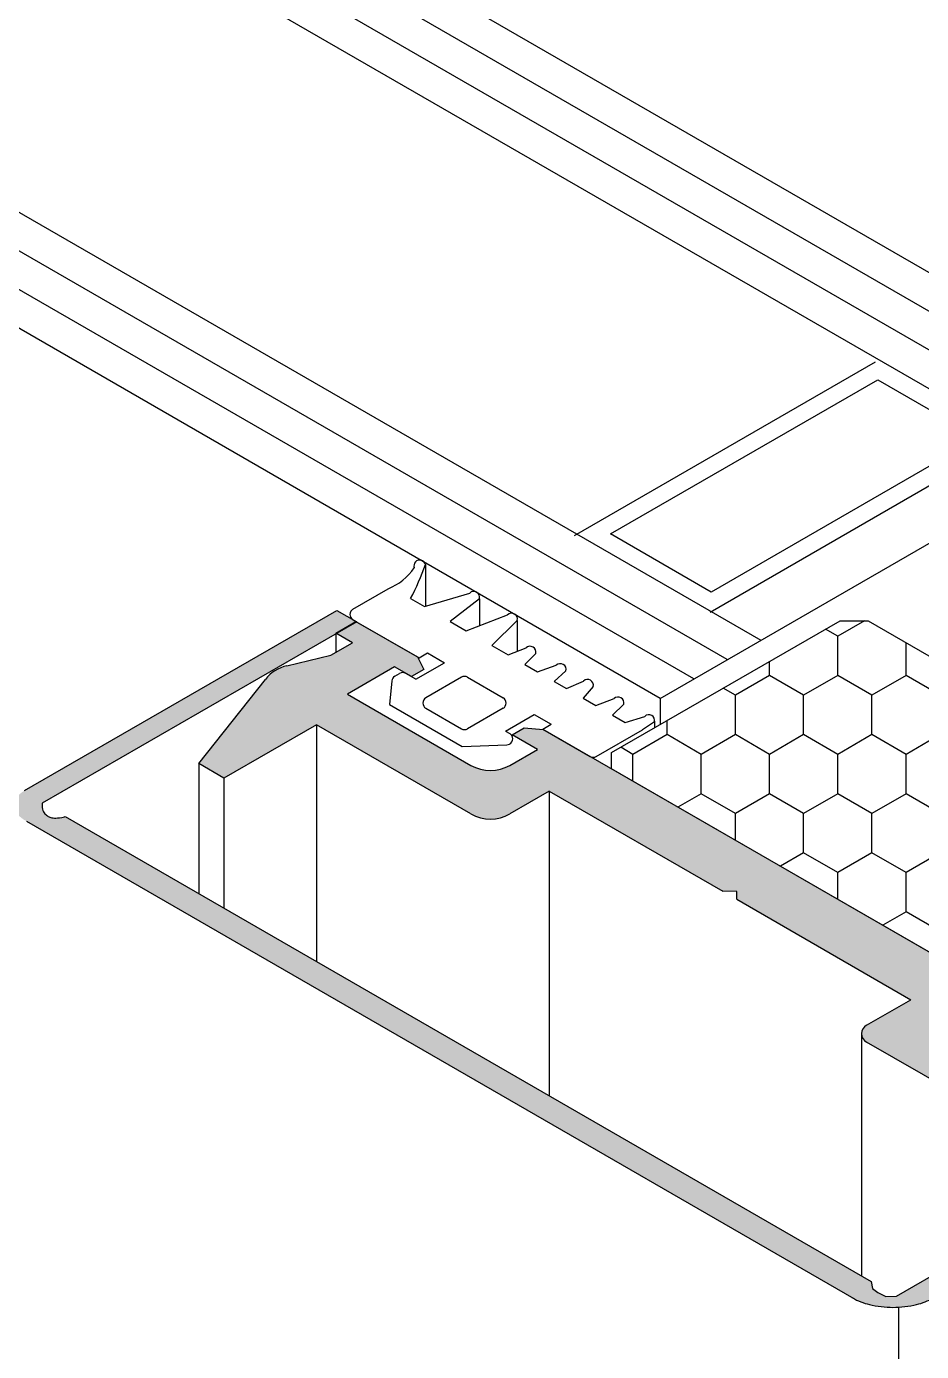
# Model space of a CAD drawing. Extents: x 0 to 4131, y -1600 to 527.
# Drawn here: x 85.59 to 99.78, y -1105.26 to -1084.24 of the extents above; entities that cross this region are included whole.
import ezdxf

# ---------------------------------------------------------------- set-up
doc = ezdxf.new("R2010")
doc.units = 0
doc.header["$LTSCALE"] = 7.5
doc.header["$MEASUREMENT"] = 0
for name, color, linetype in [('FILL', 8, 'CONTINUOUS'), ('FINE', 7, 'CONTINUOUS'), ('GOMMA', 3, 'CONTINUOUS'), ('TRATTEGGI', 140, 'CONTINUOUS'), ('VITERIA', 40, 'CONTINUOUS')]:
    doc.layers.add(name, color=color, linetype=linetype)

msp = doc.modelspace()

# ---------------------------------------------------------------- hatches: boundary and pattern name
at = {"layer": 'FILL'}
for points in [[(90.4888, -1093.8752), (90.4888, -1093.8609), (90.8086, -1093.6762), (90.7622, -1093.6495), (90.5055, -1093.5012), (85.5558, -1096.3589, 0.0998627), (85.3953, -1096.5083, 0.1568512), (85.3677, -1096.5942, 0.1568512), (85.3953, -1096.6802, 0.113381), (85.5815, -1096.8444), (98.7017, -1104.4193, 0.067322), (98.9498, -1104.5153, 0.0587519), (99.3246, -1104.5595, 0.0587519), (99.6994, -1104.5153, 0.067322), (99.9475, -1104.4193), (104.6271, -1101.7176), (104.3116, -1101.5354), (103.9493, -1101.7446), (103.9493, -1101.732), (103.8596, -1101.6802, 0.2679492), (103.7065, -1101.6802), (103.5864, -1101.7496, 0.5773503), (103.5864, -1101.8556), (103.6717, -1101.9049), (99.3803, -1104.3825), (99.2113, -1104.3876), (99.0816, -1104.3229), (98.9995, -1104.2581), (98.9804, -1104.1516), (86.2007, -1096.7732), (86.1464, -1096.7852), (86.1104, -1096.7914), (86.0652, -1096.7967), (86.0185, -1096.7959), (85.9801, -1096.7901), (85.9425, -1096.7781), (85.9108, -1096.7574), (85.8836, -1096.7337), (85.8593, -1096.7058), (85.8399, -1096.6673), (85.8305, -1096.6143), (85.8349, -1096.5621)], [(93.7766, -1095.3898), (93.4761, -1095.3675), (93.2872, -1095.4766), (93.687, -1095.7074), (93.2485, -1095.9606, -0.2679492), (92.633, -1095.9606), (90.6754, -1094.8303), (91.4216, -1094.3995), (91.6881, -1094.5533), (91.8859, -1094.4392), (91.7866, -1094.2409), (90.821, -1093.6834), (90.5012, -1093.868), (90.7553, -1094.0148), (90.4088, -1094.2148), (89.7141, -1094.3791, 0.1688001), (89.3732, -1094.596), (88.3167, -1095.9305), (88.7165, -1096.1613), (90.1823, -1095.315), (92.633, -1096.7299, 0.2679492), (93.2485, -1096.7299), (93.8736, -1096.369), (96.6248, -1097.9574), (96.8459, -1097.962), (96.8475, -1098.086), (99.6051, -1099.6781), (98.9031, -1100.0834, 0.2658047), (98.8261, -1100.2154), (98.8261, -1100.2179, 0.2658047), (98.9031, -1100.3499), (101.4307, -1101.8093), (99.9649, -1102.6556), (100.3646, -1102.8864), (102.7507, -1102.2567, 0.1756984), (103.0956, -1102.0178), (103.3363, -1101.6785), (103.6828, -1101.4785), (103.9493, -1101.6323), (104.2691, -1101.4477), (103.2197, -1100.8418), (102.9302, -1100.8359), (102.75, -1100.9399), (103.0165, -1101.0938), (102.4241, -1101.4358, -0.2679492), (102.1164, -1101.4358), (100.0048, -1100.2167), (100.7511, -1099.7858), (101.1509, -1100.0166), (101.3664, -1099.8922), (101.2684, -1099.7152)]]:
    msp.add_hatch(color=256, dxfattribs=at).paths.add_polyline_path(points)
at = {"layer": 'VITERIA'}
h = msp.add_hatch(dxfattribs=at)
h.set_pattern_fill('HONEY', color=256, scale=5, angle=90, style=0)
h.set_pattern_definition([(90, (3.72687, -1329.84906), (-0.5412659, 0.9375), [0.625, -1.25]), (210, (3.72687, -1329.84906), (-0.5412659, -0.9375), [0.625, -1.25]), (150, (3.72687, -1329.84906), (-1.0825318, 2e-09), [-1.25, 0.625])])
edge = h.paths.add_edge_path()
edge.add_ellipse((103.0757, -1095.9063), major_axis=(-0.1885, 0), ratio=0.5773503, start_angle=45, end_angle=50.58792, ccw=False)
edge.add_line((102.9424, -1095.9833), (102.5188, -1095.7387))
edge.add_ellipse((102.6225, -1095.7062), major_axis=(-0.1131, 0), ratio=0.5773503, start_angle=360, end_angle=397.78411, ccw=False)
edge.add_line((102.5185, -1095.7378), (100.6973, -1094.6863))
edge.add_ellipse((100.7566, -1094.6289), major_axis=(-0.1131, 0), ratio=0.5773503, start_angle=45, end_angle=52.21589, ccw=False)
edge.add_line((100.6766, -1094.6751), (100.2768, -1094.4443))
edge.add_line((100.2768, -1094.4443), (100.2771, -1094.4437))
edge.add_line((100.2771, -1094.4437), (98.9299, -1093.6659))
edge.add_line((98.9299, -1093.6659), (98.4867, -1093.6659))
edge.add_line((98.4867, -1093.6659), (94.8613, -1095.759))
edge.add_line((94.8613, -1095.759), (94.8613, -1096.0149))
edge.add_line((94.8613, -1096.0149), (100.2957, -1099.1524))
edge.add_line((100.2957, -1099.1524), (100.7388, -1099.1524))
edge.add_line((100.7388, -1099.1524), (104.3642, -1097.0593))
edge.add_line((104.3642, -1097.0593), (104.3642, -1096.8034))
edge.add_line((104.3642, -1096.8034), (102.969, -1095.9979))

# ---------------------------------------------------------------- linework, layer by layer
at = {"layer": 'FINE'}
for p, q in [((90.4888, -1093.8609), (90.8086, -1093.6762)), ((90.7622, -1093.6495), (91.8111, -1094.255)), ((90.8086, -1093.6762), (91.7866, -1094.2409)), ((90.4888, -1093.8609), (90.4888, -1094.1686)), ((90.7553, -1094.0148), (90.4888, -1093.8609)), ((90.4088, -1094.2148), (90.7553, -1094.0148)), ((89.7141, -1094.3791), (90.4088, -1094.2148)), ((91.4216, -1094.3995), (90.6754, -1094.8303)), ((91.6881, -1094.5533), (91.4216, -1094.3995)), ((91.7866, -1094.2409), (91.8859, -1094.4392)), ((88.3167, -1095.9305), (89.3732, -1094.596)), ((91.8859, -1094.4392), (91.6881, -1094.5533)), ((90.6754, -1094.8303), (92.633, -1095.9606)), ((90.1823, -1095.315), (88.7165, -1096.1613)), ((90.1823, -1095.315), (90.1823, -1099.0721)), ((92.633, -1096.7299), (90.1823, -1095.315)), ((93.2872, -1095.4766), (93.4761, -1095.3675)), ((93.4761, -1095.3675), (93.7766, -1095.3898)), ((93.7713, -1095.3868), (94.522, -1095.8201)), ((101.2684, -1099.7152), (93.7766, -1095.3898)), ((93.687, -1095.7074), (93.2872, -1095.4766)), ((93.2485, -1095.9606), (93.687, -1095.7074)), ((88.3167, -1095.9305), (88.3167, -1097.9949)), ((88.7165, -1096.1613), (88.3167, -1095.9305)), ((88.7165, -1096.1613), (88.7165, -1098.2257)), ((93.8736, -1096.369), (93.2485, -1096.7299)), ((93.8736, -1096.369), (93.8736, -1101.2032)), ((93.8736, -1096.369), (96.6248, -1097.9574)), ((85.8349, -1096.5621), (85.8319, -1096.5979)), ((85.8319, -1096.5979), (85.8331, -1096.6288)), ((85.8331, -1096.6288), (85.8378, -1096.6554)), ((85.8378, -1096.6554), (85.8453, -1096.6781)), ((85.8453, -1096.6781), (85.8552, -1096.6975)), ((85.8552, -1096.6975), (85.8666, -1096.7141)), ((85.8666, -1096.7141), (85.8789, -1096.7283)), ((85.5858, -1096.8469), (98.7017, -1104.4193)), ((85.8789, -1096.7283), (85.8916, -1096.7407)), ((85.8916, -1096.7407), (85.9042, -1096.7516)), ((85.9042, -1096.7516), (85.9167, -1096.7612)), ((85.9167, -1096.7612), (85.9294, -1096.7696)), ((85.9294, -1096.7696), (85.9428, -1096.7767)), ((85.9428, -1096.7767), (85.957, -1096.7827)), ((85.957, -1096.7827), (85.9724, -1096.7876)), ((85.9724, -1096.7876), (85.9893, -1096.7915)), ((85.9893, -1096.7915), (86.0079, -1096.7943)), ((86.0079, -1096.7943), (86.0286, -1096.796)), ((86.0286, -1096.796), (86.0521, -1096.7964)), ((86.0521, -1096.7964), (86.0792, -1096.795)), ((86.0792, -1096.795), (86.1104, -1096.7914)), ((86.1104, -1096.7914), (86.1464, -1096.7852)), ((86.1464, -1096.7852), (86.1882, -1096.776)), ((86.1882, -1096.776), (86.2, -1096.7729)), ((86.2, -1096.7729), (98.9804, -1104.1516)), ((96.8459, -1097.962), (96.6248, -1097.9574)), ((96.8475, -1098.086), (96.8459, -1097.962)), ((96.8475, -1098.086), (99.6051, -1099.6781)), ((98.9031, -1100.0834), (99.6051, -1099.6781)), ((98.8261, -1100.2179), (98.8261, -1104.0626)), ((101.4307, -1101.8093), (98.9031, -1100.3499)), ((99.3803, -1104.3825), (103.6717, -1101.9049)), ((98.9804, -1104.1516), (98.9995, -1104.2581)), ((98.9995, -1104.2581), (99.0816, -1104.3229)), ((99.0816, -1104.3229), (99.2113, -1104.3876)), ((99.2113, -1104.3876), (99.3803, -1104.3825)), ((99.4127, -1104.5571), (99.4127, -1212.606))]:
    msp.add_line(p, q, dxfattribs=at)
msp.add_lwpolyline([(85.5558, -1096.3589), (90.5055, -1093.5012), (90.821, -1093.6834), (85.8349, -1096.5621)], dxfattribs=at)
msp.add_lwpolyline([(98.6717, -1104.402, 0.0066832), (98.6844, -1104.4096, 0.0723411), (98.9498, -1104.5153, 0.0587519), (99.3246, -1104.5595, 0.0587519), (99.6994, -1104.5153, 0.0723411), (99.9648, -1104.4096, 0.0066832), (99.9775, -1104.402, 0.1568512)], format="xyb", dxfattribs=at)
for centre, radius, start, end in [((89.8558, -1094.9781), 0.6155, 103.30625, 141.63111), ((92.9408, -1095.4275), 0.6155, 240, 300), ((92.9408, -1096.1969), 0.6155, 240, 300), ((98.98, -1100.2167), 0.1539, 120, 240)]:
    msp.add_arc(centre, radius, start, end, dxfattribs=at)
at = {"layer": 'GOMMA'}
for p, q in [((91.9103, -1092.7738), (91.9103, -1093.4384)), ((90.7622, -1093.4812), (91.3217, -1093.1582)), ((91.6756, -1093.3148), (91.8967, -1093.4425)), ((91.8967, -1093.4425), (92.6124, -1093.2273)), ((92.7661, -1093.316), (92.3029, -1093.677)), ((92.7661, -1093.316), (92.7661, -1093.7459)), ((92.3029, -1093.677), (92.5595, -1093.8251)), ((92.5595, -1093.8251), (93.2136, -1093.5744)), ((93.3673, -1093.6631), (92.9657, -1094.0597)), ((93.3673, -1093.6631), (93.3673, -1094.1516)), ((91.8111, -1094.255), (91.9457, -1094.1773)), ((91.9457, -1094.1773), (92.215, -1094.3328)), ((92.9657, -1094.0597), (93.2223, -1094.2078)), ((93.2223, -1094.2078), (93.5071, -1094.0973)), ((93.6607, -1094.186), (93.4864, -1094.3603)), ((91.7607, -1094.595), (92.215, -1094.3328)), ((93.6863, -1094.4757), (93.9851, -1094.3733)), ((91.4252, -1094.5458), (91.5018, -1094.5017)), ((91.7607, -1094.595), (91.5989, -1094.5017)), ((92.4819, -1094.5624), (91.919, -1094.8873)), ((92.579, -1094.5624), (93.1419, -1094.8873)), ((94.1388, -1094.4621), (93.9504, -1094.6282)), ((91.3772, -1094.6203), (91.34, -1094.9933)), ((93.9504, -1094.6282), (94.1502, -1094.7435)), ((94.1502, -1094.7435), (94.4176, -1094.623)), ((94.5713, -1094.7117), (94.4144, -1094.8961)), ((91.34, -1094.9933), (92.4926, -1095.6588)), ((94.4144, -1094.8961), (94.6142, -1095.0114)), ((94.6142, -1095.0114), (94.9009, -1094.902)), ((95.0545, -1094.9907), (94.8783, -1095.1639)), ((91.919, -1095.0556), (92.4819, -1095.3806)), ((93.1419, -1095.0556), (92.579, -1095.3806)), ((93.1824, -1095.4159), (93.6367, -1095.1536)), ((93.6367, -1095.1536), (93.9059, -1095.309)), ((94.8783, -1095.1639), (95.0782, -1095.2793)), ((95.0782, -1095.2793), (95.3874, -1095.1829)), ((93.1824, -1095.4159), (93.247, -1095.4532)), ((93.7713, -1095.3868), (93.9059, -1095.309)), ((94.6191, -1095.8201), (95.3515, -1095.3973)), ((95.541, -1095.2716), (95.3515, -1095.3973)), ((95.5434, -1095.2595), (95.5434, -1095.3652)), ((92.4926, -1095.6588), (93.2002, -1095.6353)), ((93.2456, -1095.6223), (93.247, -1095.6215))]:
    msp.add_line(p, q, dxfattribs=at)
msp.add_lwpolyline([(93.4864, -1094.3603), (93.6863, -1094.4757)], dxfattribs=at)
for centre, radius, start, end in [((91.8208, -1092.7946), 0.0918, 13.10219, 200.78628), ((90.9617, -1092.2853), 0.9442, 292.4062, 324.97332), ((88.0573, -1091.424), 4.0826, 332.40994, 340.69324), ((92.6774, -1093.2923), 0.0918, 345, 135), ((90.8108, -1093.5653), 0.0971, 120, 240), ((93.2786, -1093.6393), 0.0918, 345, 135), ((93.572, -1094.1623), 0.0918, 345, 135), ((94.0501, -1094.4383), 0.0918, 345, 135), ((91.4738, -1094.63), 0.0971, 120, 174.31532), ((91.5503, -1094.5858), 0.0971, 60, 120), ((92.5304, -1094.6465), 0.0971, 60, 120), ((94.4826, -1094.688), 0.0918, 345, 135), ((91.9676, -1094.9715), 0.0971, 120, 240), ((93.0933, -1094.9715), 0.0971, 300, 60), ((94.9658, -1094.967), 0.0918, 345, 135), ((95.4523, -1095.2479), 0.0918, 345, 135), ((92.5304, -1095.2964), 0.0971, 240, 300), ((93.1985, -1095.5373), 0.0971, 300, 60), ((93.197, -1095.5382), 0.0971, 271.90044, 300), ((94.5706, -1095.736), 0.0971, 240, 300)]:
    msp.add_arc(centre, radius, start, end, dxfattribs=at)
at = {"layer": 'TRATTEGGI'}
for p, q in [((103.6145, -1090.2894), (61.3009, -1065.8596)), ((103.0824, -1090.5966), (60.7688, -1066.1668)), ((102.5503, -1090.9038), (60.2367, -1066.474)), ((59.7046, -1066.7812), (102.0182, -1091.211)), ((54.9159, -1069.546), (97.2294, -1093.9758)), ((96.6974, -1094.283), (54.3838, -1069.8532)), ((96.1653, -1094.5902), (53.8517, -1070.1604)), ((95.6332, -1094.8974), (53.3196, -1070.4676)), ((94.2757, -1092.3116), (99.0467, -1089.5571)), ((95.6332, -1094.8974), (103.6145, -1090.2894)), ((96.4253, -1093.5282), (101.214, -1090.7634)), ((95.6332, -1094.8974), (95.6332, -1095.3134))]:
    msp.add_line(p, q, dxfattribs=at)
msp.add_lwpolyline([(96.4431, -1093.2107), (94.8468, -1092.2891), (99.0857, -1089.8418), (100.682, -1090.7634)], close=True, dxfattribs=at)
at = {"layer": 'VITERIA'}
msp.add_line((94.8613, -1096.0149), (94.8613, -1096.0161), dxfattribs=at)
msp.add_lwpolyline([(94.8613, -1096.0149), (94.8613, -1095.759), (98.4867, -1093.6659), (98.9299, -1093.6659), (104.3642, -1096.8034), (104.3642, -1097.0593), (100.7388, -1099.1524), (100.2957, -1099.1524)], close=True, dxfattribs=at)

doc.saveas('drawing.dxf')
